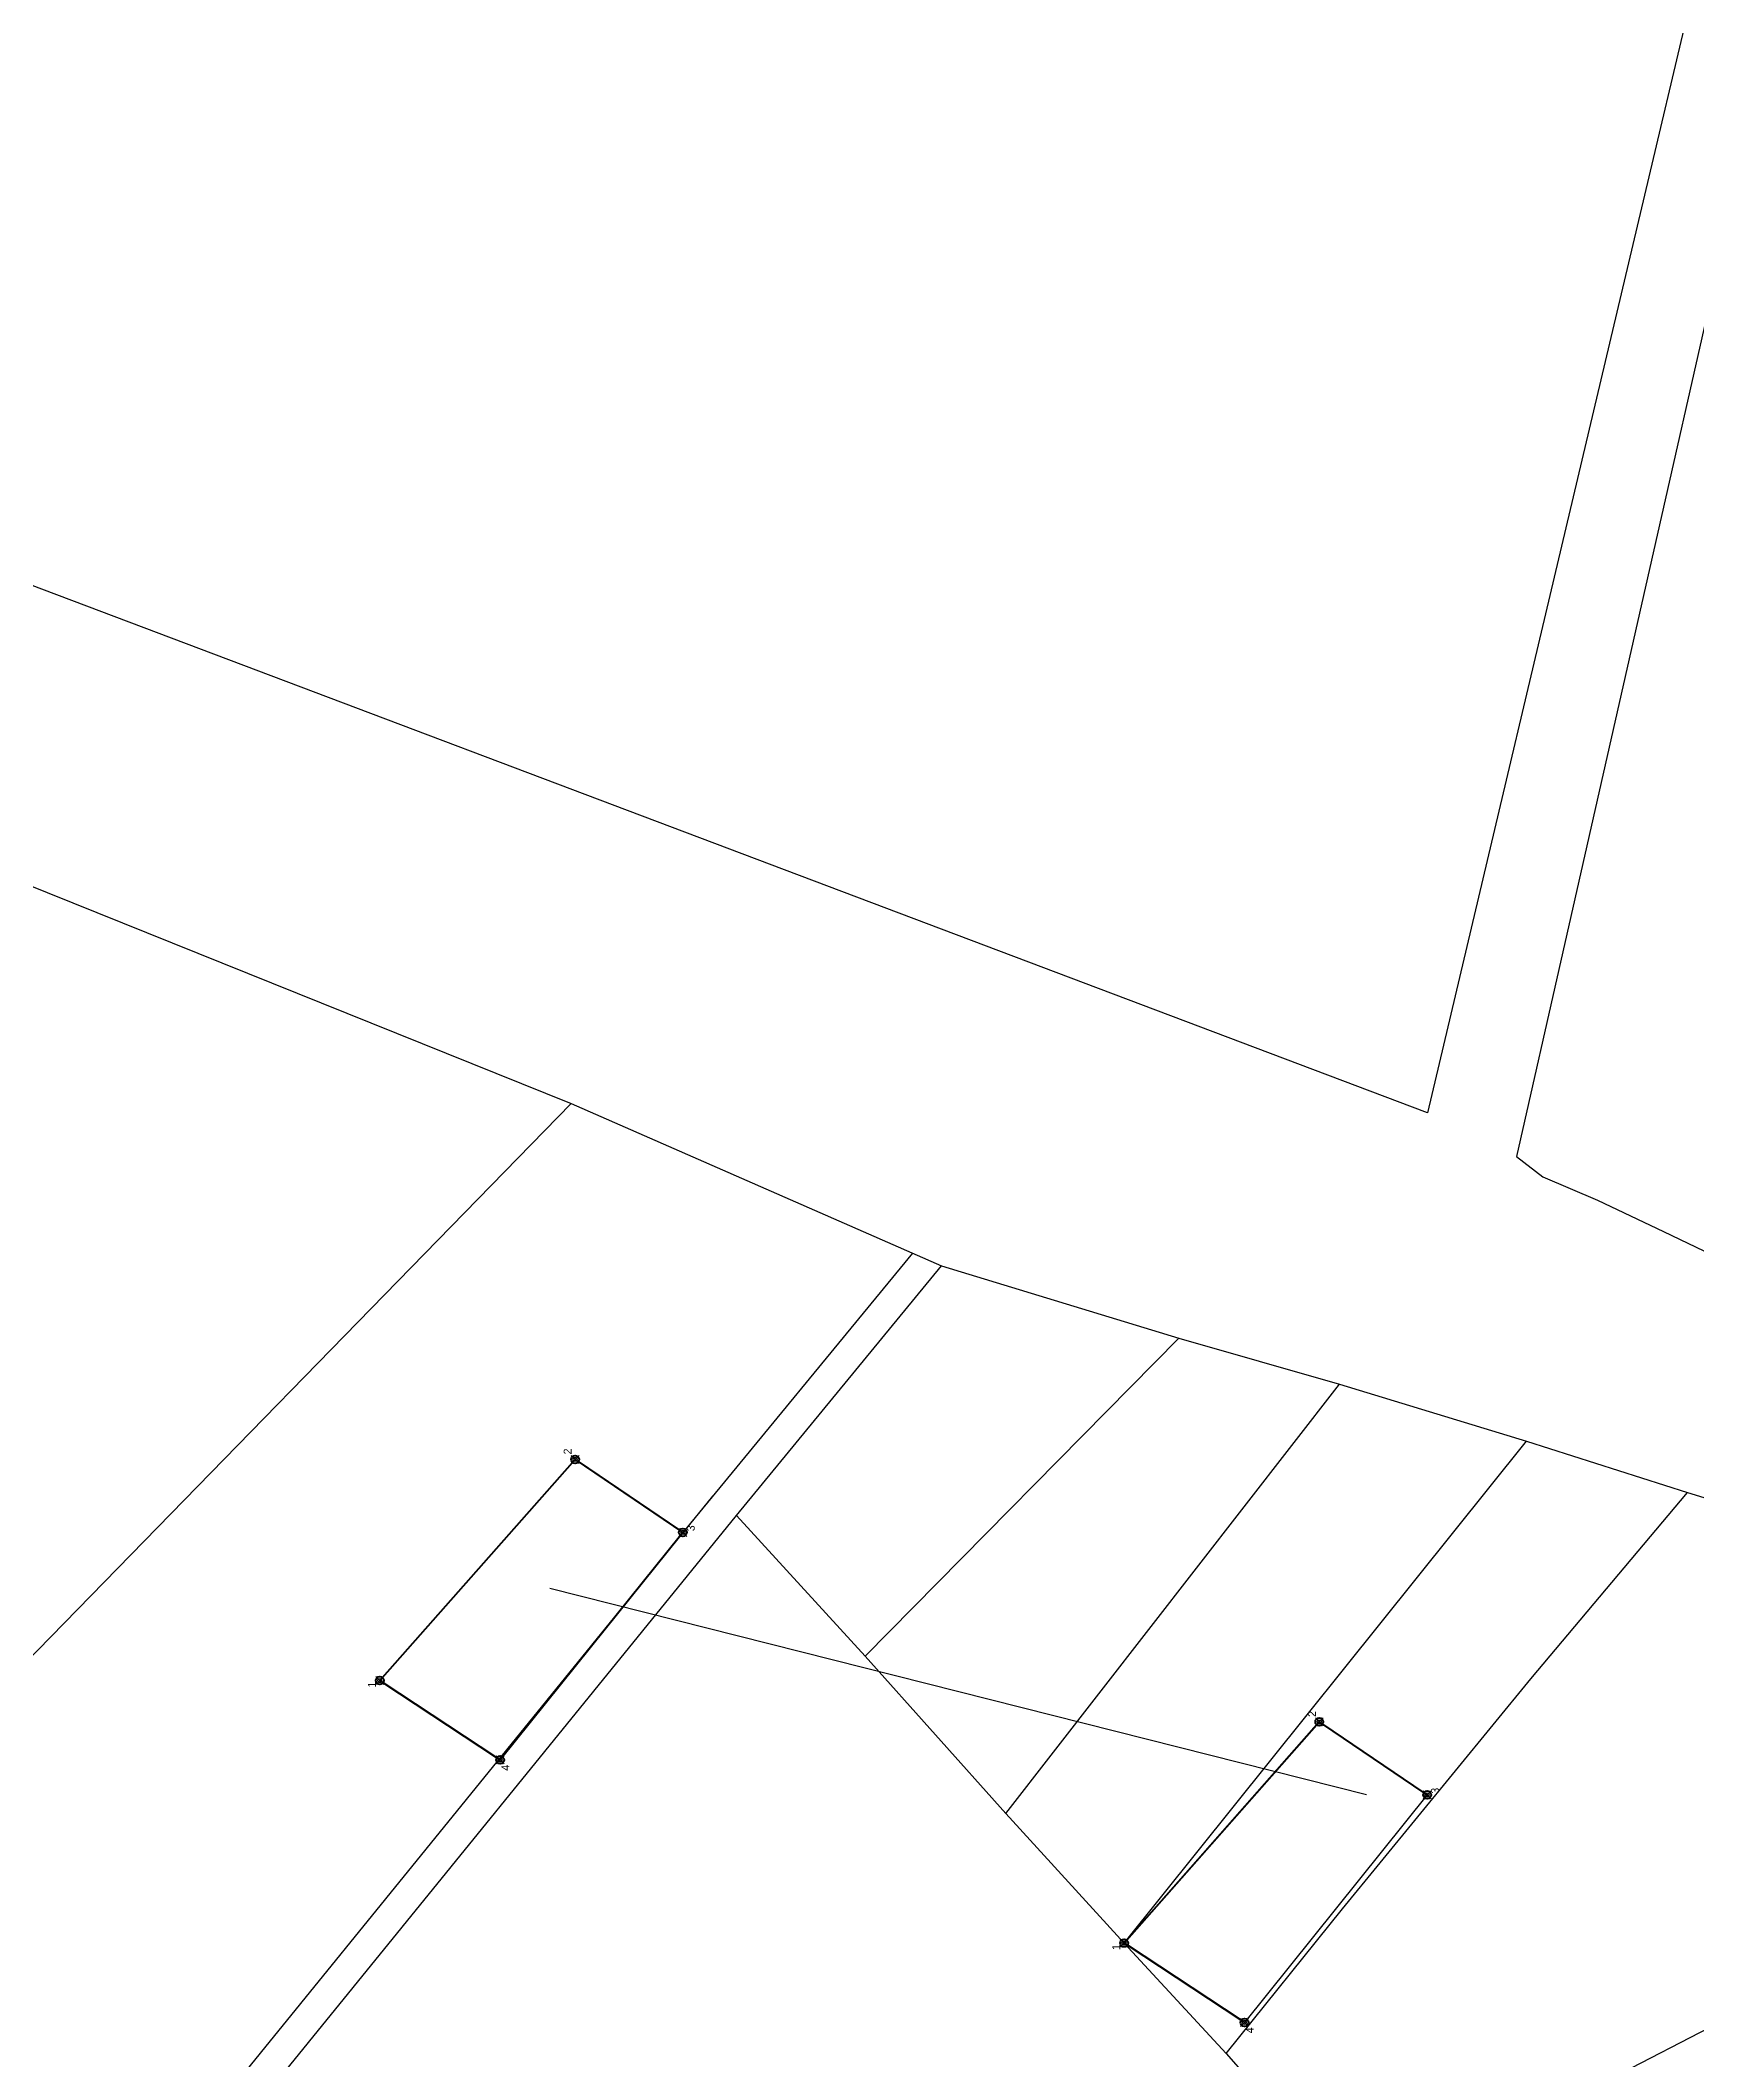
# Model space of a CAD drawing. Header units: millimetres. Extents: x 150192 to 154662, y -198734 to -196104.
# Drawn here: x 151527.2 to 151735.1, y -197588.3 to -197334.8 of the extents above; entities that cross this region are included whole.
import ezdxf
from ezdxf.enums import TextEntityAlignment as Align

# ---------------------------------------------------------------- set-up
doc = ezdxf.new("R2010")
doc.units = ezdxf.units.MM
doc.header["$PDMODE"] = 35
doc.header["$PDSIZE"] = 0.5
doc.layers.add('2', color=7, linetype='Continuous')
doc.layers.add('CVL_CUADCON_LIN', color=8, linetype='Continuous')
doc.styles.get("Standard").update_dxf_attribs({"font": 'TCCM____.TTF'})

msp = doc.modelspace()

# ---------------------------------------------------------------- linework, layer by layer
at = {"color": 1, "lineweight": 40}
for points in [[(151570.11524, -197540.29592), (151593.96043, -197513.28539)], [(151594.70524, -197513.19106), (151607.41213, -197521.80245)], [(151607.51294, -197522.47279), (151585.20813, -197550.24472)], [(151584.47762, -197550.35931), (151570.20176, -197540.946)], [(151663.54104, -197573.23979), (151687.38622, -197546.22926)], [(151688.13104, -197546.13493), (151700.83792, -197554.74632)], [(151677.90341, -197583.30318), (151663.62755, -197573.88987)]]:
    msp.add_lwpolyline(points, dxfattribs=at)
for centre in [(151594.29134, -197512.91056), (151607.82604, -197522.08296), (151569.78434, -197540.67076), (151687.71713, -197545.85443), (151584.89504, -197550.63456), (151701.25183, -197555.02683), (151663.21013, -197573.61463), (151678.32083, -197583.57843)]:
    msp.add_circle(centre, 0.5, dxfattribs=at)
at = {"color": 1}
for p in [(151594.29134, -197512.91056), (151607.82604, -197522.08296), (151569.78434, -197540.67076), (151687.71713, -197545.85443), (151584.89504, -197550.63456), (151701.25183, -197555.02683), (151663.21013, -197573.61463), (151678.32083, -197583.57843)]:
    msp.add_point(p, dxfattribs=at)
at = {"layer": '2', "color": 1, "linetype": 'Continuous'}
for p, q in [((151501.95113, -197431.27563), (151593.82213, -197468.24463)), ((151468.75513, -197596.39363), (151593.82213, -197468.24463)), ((151593.82213, -197468.24463), (151640.29913, -197488.62763)), ((151614.55813, -197519.95463), (151640.29913, -197488.62763)), ((151640.29913, -197488.62763), (151670.06213, -197497.70163)), ((151630.69113, -197537.62963), (151670.06213, -197497.70163)), ((151670.06213, -197497.70163), (151690.23813, -197503.49163)), ((151648.34813, -197557.33863), (151690.23813, -197503.49163)), ((151690.23813, -197503.49163), (151713.74113, -197510.62863)), ((151663.21013, -197573.61463), (151713.74113, -197510.62863)), ((151713.74113, -197510.62863), (151733.92813, -197517.05363)), ((151533.97447, -197613.06527), (151611.56947, -197517.52727)), ((151536.96313, -197615.49263), (151614.55813, -197519.95463)), ((151614.55813, -197519.95463), (151630.69113, -197537.62963)), ((151630.69113, -197537.62963), (151648.34813, -197557.33863)), ((151648.34813, -197557.33863), (151663.21013, -197573.61463)), ((151663.21013, -197573.61463), (151676.04013, -197587.47463)), ((151676.04013, -197587.47463), (151693.44213, -197607.31063))]:
    msp.add_line(p, q, dxfattribs=at)
for points in [[(151742.43813, -197295.43963), (151701.30313, -197469.41463), (151459.46113, -197378.03563), (151463.65213, -197371.81063), (151476.09813, -197358.47163), (151487.14713, -197347.29263), (151497.68813, -197337.00263), (151508.73713, -197325.69663), (151519.65913, -197315.15363), (151529.81913, -197306.13463), (151538.58213, -197298.51363), (151547.72613, -197290.63763), (151556.74313, -197284.16063), (151567.15813, -197277.42963), (151576.93713, -197271.46163), (151586.33613, -197266.25463), (151593.06713, -197262.57263), (151597.25813, -197260.66863)], [(151736.22213, -197369.91563), (151712.48113, -197474.88563), (151715.78413, -197477.42863), (151722.64313, -197480.35563), (151730.89913, -197484.29963), (151742.07713, -197489.64363), (151753.25413, -197493.71663), (151764.17813, -197497.40763), (151774.59313, -197500.33663), (151787.93013, -197503.64763), (151801.26613, -197505.68763), (151815.11113, -197506.83863), (151828.44713, -197507.48163)], [(151676.04013, -197587.47463), (151690.64413, -197569.30763), (151714.26613, -197540.46863), (151733.92813, -197517.05363)], [(151733.92813, -197517.05363), (151749.25813, -197521.77363), (151777.24013, -197530.74863), (151797.19313, -197538.32163), (151815.73313, -197545.02563)], [(151698.26913, -197604.89863), (151715.79613, -197594.99363), (151740.43513, -197582.29663)]]:
    msp.add_lwpolyline(points, dxfattribs=at)
at = {"layer": 'CVL_CUADCON_LIN', "color": 1, "ltscale": 0.5, "flags": 128}
for points in [[(151636.63593, -197487.02109), (151607.82604, -197522.08296)], [(151591.11403, -197529.06943), (151693.65013, -197554.98763)]]:
    msp.add_lwpolyline(points, dxfattribs=at)
for points in [[(151569.78434, -197540.67076), (151594.29134, -197512.91056), (151607.82604, -197522.08296), (151584.89504, -197550.63456)], [(151663.21013, -197573.61463), (151687.71713, -197545.85443), (151701.25183, -197555.02683), (151678.32083, -197583.57843)]]:
    msp.add_lwpolyline(points, close=True, dxfattribs=at)

# ---------------------------------------------------------------- texts
at = {"color": 1}
for p in [(151594.16574, -197511.91846), (151687.59153, -197544.86233)]:
    msp.add_text('2', height=1, rotation=90, dxfattribs=at).set_placement(p, align=Align.BOTTOM_CENTER)
for p in [(151608.81494, -197521.93426), (151702.24073, -197554.87813)]:
    msp.add_text('3', height=1, rotation=90, dxfattribs=at).set_placement(p, align=Align.MIDDLE_LEFT)
for p in [(151568.79304, -197540.80266), (151662.21883, -197573.74653)]:
    msp.add_text('1', height=1, rotation=90, dxfattribs=at).set_placement(p, align=Align.MIDDLE_RIGHT)
for p in [(151585.05004, -197551.62246), (151678.47583, -197584.56633)]:
    msp.add_text('4', height=1, rotation=90, dxfattribs=at).set_placement(p, align=Align.TOP_CENTER)

doc.saveas('drawing.dxf')
